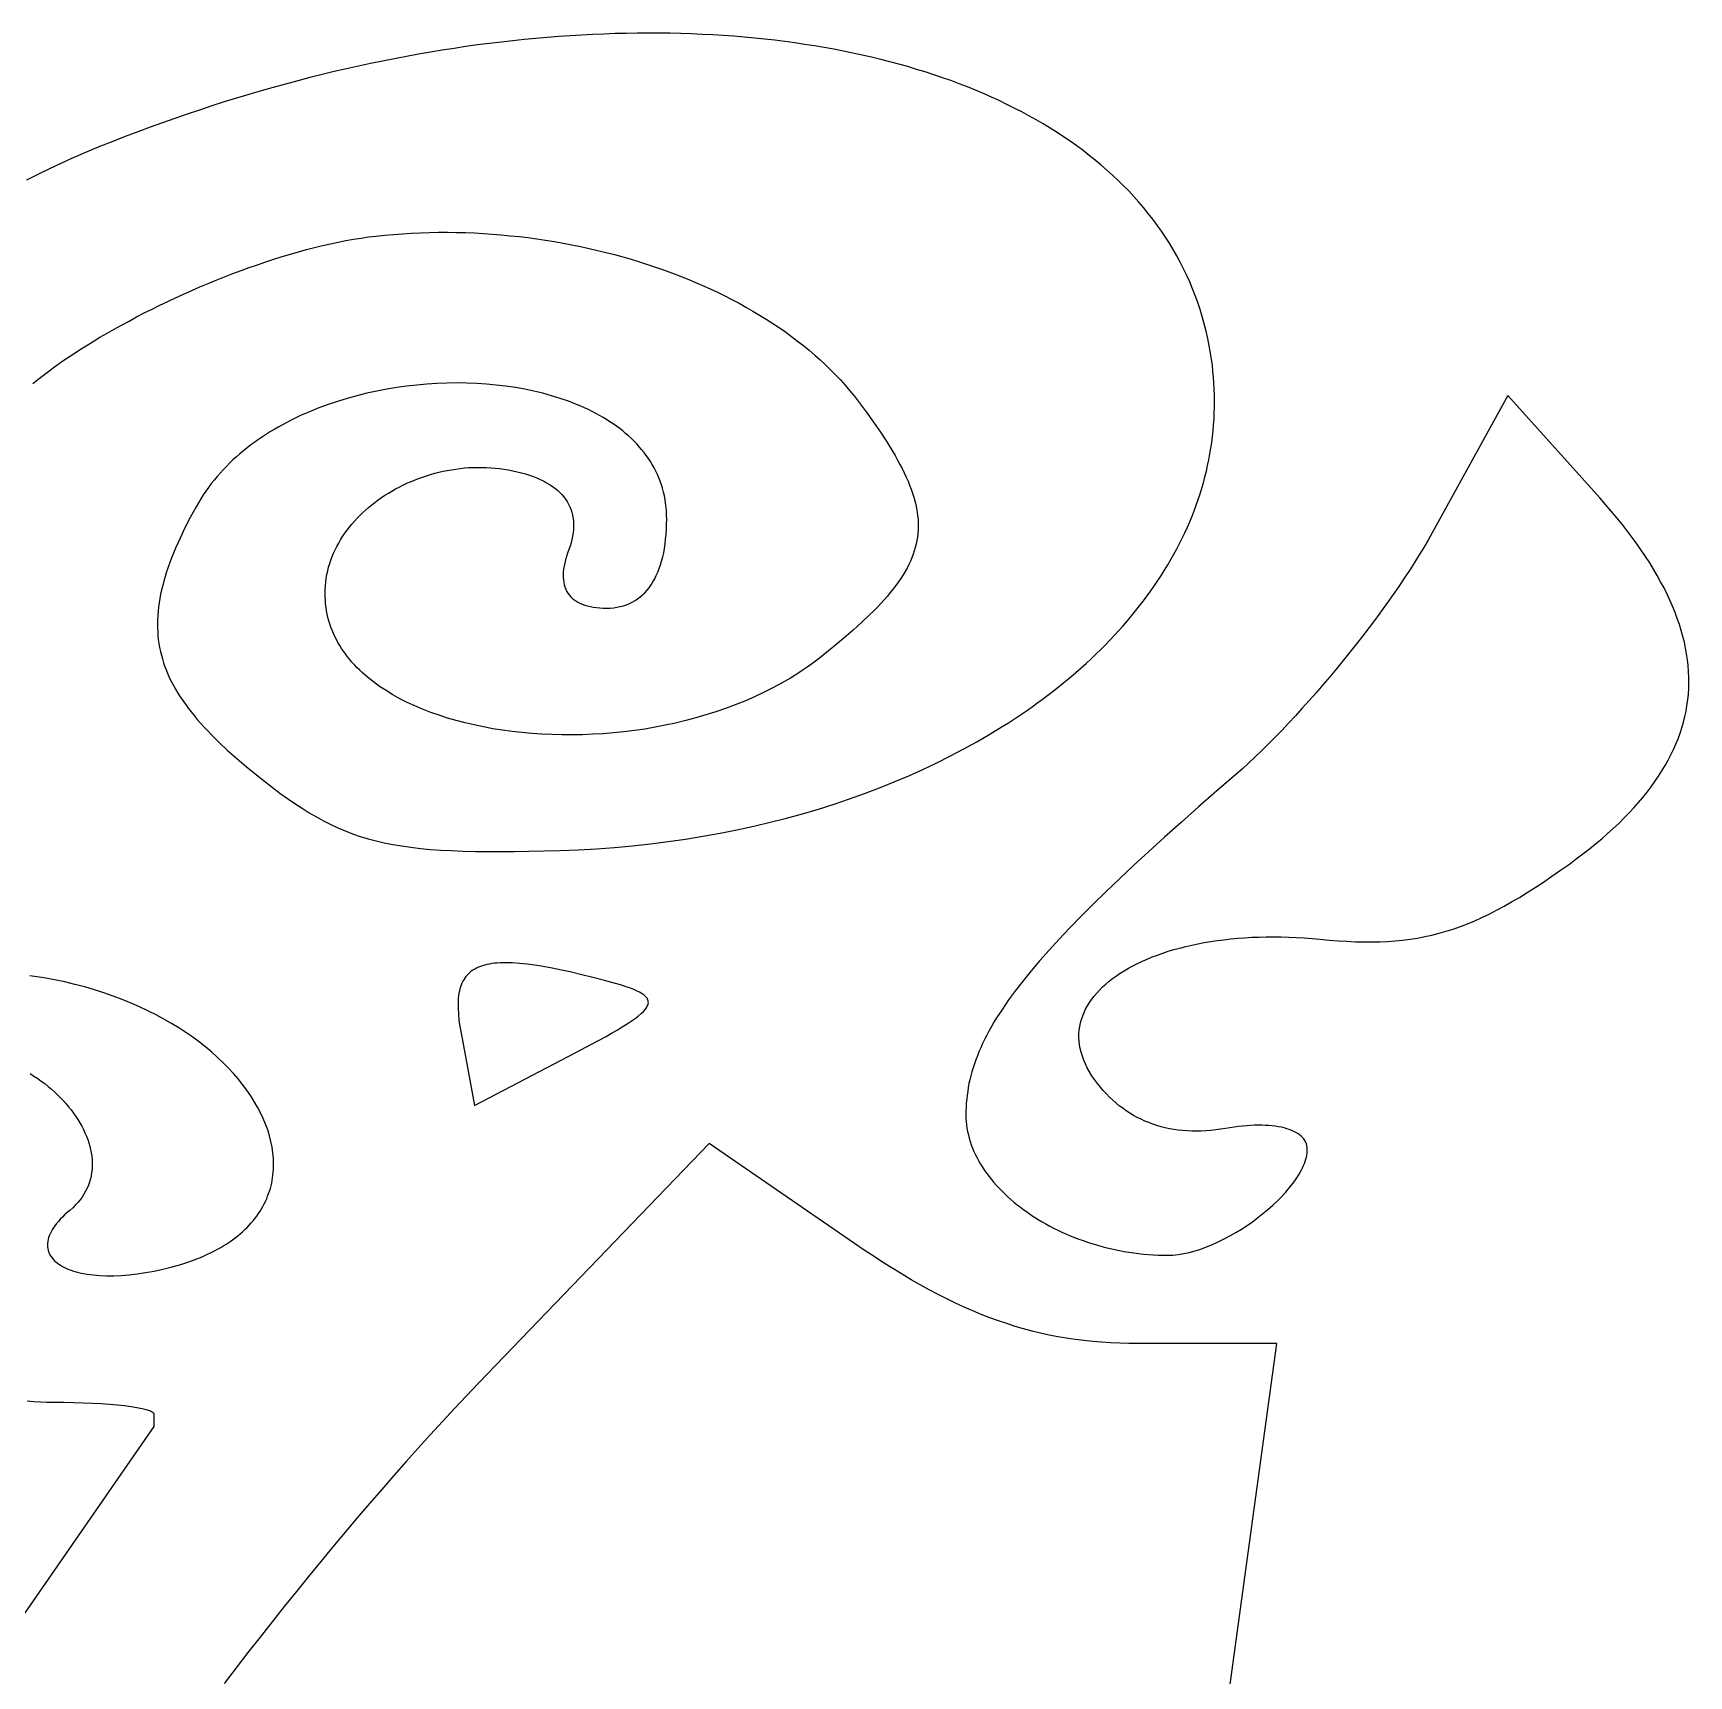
# Model space of a CAD drawing. Extents: x -500 to 500, y -999 to 1001.
# Drawn here: x -90.8 to 61.6, y 555.9 to 707 of the extents above; entities that cross this region are included whole.
import ezdxf

# ---------------------------------------------------------------- set-up
doc = ezdxf.new("R2010")
doc.units = 0
doc.layers.add('LAYER_1', color=18, linetype='CONTINUOUS')

msp = doc.modelspace()

# ---------------------------------------------------------------- linework, layer by layer
at = {"layer": 'LAYER_1'}
for points in [[(-90.82, 674.76), (-90.34, 675.15), (-89.84, 675.54), (-89.33, 675.92), (-88.8, 676.31), (-88.25, 676.7), (-87.68, 677.09), (-87.1, 677.48), (-86.5, 677.87), (-85.89, 678.25), (-85.26, 678.64), (-84.63, 679.02), (-83.97, 679.4), (-83.31, 679.78), (-82.64, 680.15), (-81.95, 680.52), (-81.26, 680.89), (-80.56, 681.26), (-79.84, 681.62), (-79.12, 681.97), (-78.4, 682.32), (-77.67, 682.66), (-76.93, 683), (-76.18, 683.33), (-75.44, 683.65), (-74.68, 683.97), (-73.93, 684.28), (-73.17, 684.58), (-72.41, 684.88), (-71.65, 685.16), (-70.89, 685.44), (-70.13, 685.7), (-69.38, 685.96), (-68.62, 686.21), (-67.86, 686.44), (-67.11, 686.67), (-66.37, 686.88), (-65.62, 687.09), (-64.88, 687.28), (-64.15, 687.46), (-63.43, 687.62), (-62.71, 687.78), (-62, 687.92), (-61.29, 688.04), (-60.6, 688.15), (-59.92, 688.25), (-59.24, 688.33), (-58.42, 688.42), (-57.6, 688.49), (-56.78, 688.55), (-55.95, 688.6), (-55.13, 688.64), (-54.3, 688.66), (-53.47, 688.68), (-52.65, 688.68), (-51.82, 688.67), (-50.99, 688.65), (-50.17, 688.62), (-49.34, 688.57), (-48.52, 688.52), (-47.7, 688.45), (-46.88, 688.37), (-46.06, 688.29), (-45.25, 688.19), (-44.44, 688.08), (-43.63, 687.96), (-42.82, 687.83), (-42.02, 687.69), (-41.22, 687.54), (-40.42, 687.37), (-39.63, 687.2), (-38.85, 687.02), (-38.07, 686.83), (-37.29, 686.63), (-36.52, 686.42), (-35.76, 686.2), (-35, 685.97), (-34.25, 685.73), (-33.51, 685.48), (-32.77, 685.22), (-32.04, 684.95), (-31.32, 684.68), (-30.6, 684.39), (-29.89, 684.1), (-29.19, 683.79), (-28.5, 683.48), (-27.82, 683.16), (-27.15, 682.83), (-26.49, 682.49), (-25.83, 682.15), (-25.19, 681.8), (-24.56, 681.43), (-23.94, 681.06), (-23.33, 680.69), (-22.73, 680.3), (-22.14, 679.91), (-21.56, 679.51), (-20.99, 679.1), (-20.44, 678.68), (-19.9, 678.26), (-19.37, 677.83), (-18.86, 677.39), (-18.36, 676.95), (-17.87, 676.5), (-17.4, 676.04), (-16.94, 675.57), (-16.5, 675.1), (-16.07, 674.62), (-15.65, 674.14), (-15.25, 673.65), (-14.87, 673.15), (-14.14, 672.16), (-13.45, 671.21), (-12.82, 670.29), (-12.24, 669.41), (-11.72, 668.55), (-11.47, 668.14), (-11.24, 667.73), (-11.02, 667.33), (-10.82, 666.94), (-10.63, 666.55), (-10.45, 666.17), (-10.28, 665.79), (-10.13, 665.42), (-9.99, 665.05), (-9.87, 664.69), (-9.75, 664.33), (-9.66, 663.98), (-9.57, 663.64), (-9.5, 663.29), (-9.44, 662.95), (-9.4, 662.62), (-9.36, 662.28), (-9.35, 661.95), (-9.34, 661.62), (-9.35, 661.3), (-9.38, 660.97), (-9.41, 660.65), (-9.46, 660.33), (-9.53, 660.01), (-9.61, 659.7), (-9.7, 659.38), (-9.81, 659.06), (-9.93, 658.75), (-10.06, 658.43), (-10.21, 658.12), (-10.37, 657.8), (-10.55, 657.48), (-10.74, 657.16), (-10.94, 656.84), (-11.16, 656.52), (-11.4, 656.2), (-11.64, 655.87), (-11.91, 655.55), (-12.18, 655.22), (-12.47, 654.88), (-12.78, 654.55), (-13.1, 654.21), (-13.43, 653.87), (-13.78, 653.52), (-14.52, 652.81), (-15.32, 652.09), (-16.18, 651.34), (-17.1, 650.58), (-18.08, 649.78), (-18.44, 649.5), (-18.8, 649.22), (-19.17, 648.95), (-19.55, 648.68), (-19.93, 648.42), (-20.32, 648.17), (-21.1, 647.68), (-21.91, 647.21), (-22.73, 646.77), (-23.57, 646.34), (-24.42, 645.94), (-25.29, 645.56), (-26.17, 645.21), (-27.06, 644.88), (-27.97, 644.56), (-28.88, 644.28), (-29.8, 644.01), (-30.73, 643.76), (-31.67, 643.54), (-32.61, 643.33), (-33.56, 643.15), (-34.51, 642.99), (-35.46, 642.85), (-36.42, 642.73), (-37.37, 642.63), (-38.33, 642.56), (-39.28, 642.5), (-40.23, 642.46), (-41.18, 642.44), (-42.12, 642.45), (-43.05, 642.47), (-43.98, 642.51), (-44.9, 642.58), (-45.81, 642.66), (-46.71, 642.76), (-47.6, 642.88), (-48.48, 643.02), (-49.35, 643.18), (-50.2, 643.36), (-51.03, 643.55), (-51.85, 643.77), (-52.65, 644), (-53.43, 644.25), (-54.2, 644.52), (-54.94, 644.81), (-55.66, 645.12), (-56.36, 645.44), (-57.03, 645.78), (-57.68, 646.14), (-58.3, 646.52), (-58.9, 646.91), (-59.19, 647.12), (-59.47, 647.33), (-59.74, 647.54), (-60.01, 647.75), (-60.26, 647.97), (-60.51, 648.2), (-60.76, 648.43), (-60.99, 648.66), (-61.22, 648.9), (-61.44, 649.14), (-61.65, 649.39), (-61.85, 649.64), (-62.04, 649.89), (-62.23, 650.15), (-62.41, 650.41), (-62.57, 650.67), (-62.73, 650.95), (-62.88, 651.22), (-63.02, 651.5), (-63.15, 651.78), (-63.27, 652.07), (-63.38, 652.36), (-63.48, 652.65), (-63.57, 652.95), (-63.65, 653.25), (-63.72, 653.55), (-63.78, 653.86), (-63.83, 654.18), (-63.87, 654.49), (-63.89, 654.81), (-63.91, 655.14), (-63.92, 655.47), (-63.91, 655.82), (-63.89, 656.17), (-63.86, 656.52), (-63.81, 656.86), (-63.75, 657.2), (-63.67, 657.54), (-63.59, 657.87), (-63.49, 658.2), (-63.38, 658.53), (-63.26, 658.85), (-63.13, 659.17), (-62.98, 659.48), (-62.83, 659.79), (-62.66, 660.1), (-62.49, 660.4), (-62.3, 660.7), (-62.1, 660.99), (-61.89, 661.28), (-61.68, 661.56), (-61.45, 661.83), (-61.22, 662.11), (-60.97, 662.37), (-60.72, 662.63), (-60.46, 662.88), (-60.19, 663.13), (-59.91, 663.37), (-59.63, 663.61), (-59.33, 663.84), (-59.03, 664.06), (-58.73, 664.28), (-58.41, 664.49), (-58.09, 664.69), (-57.77, 664.88), (-57.43, 665.07), (-57.1, 665.25), (-56.75, 665.42), (-56.4, 665.59), (-56.05, 665.74), (-55.69, 665.89), (-55.33, 666.03), (-54.96, 666.17), (-54.59, 666.29), (-54.21, 666.4), (-53.83, 666.51), (-53.45, 666.61), (-53.06, 666.7), (-52.67, 666.78), (-52.28, 666.84), (-51.89, 666.9), (-51.49, 666.96), (-51.09, 667), (-50.69, 667.03), (-50.29, 667.05), (-49.89, 667.06), (-49.48, 667.06), (-49.08, 667.05), (-48.67, 667.02), (-48.27, 666.99), (-47.86, 666.95), (-47.46, 666.9), (-47.05, 666.83), (-46.65, 666.75), (-46.24, 666.66), (-45.84, 666.56), (-45.47, 666.46), (-45.11, 666.34), (-44.76, 666.22), (-44.43, 666.09), (-44.12, 665.95), (-43.82, 665.81), (-43.53, 665.65), (-43.26, 665.49), (-43.01, 665.32), (-42.77, 665.14), (-42.54, 664.95), (-42.33, 664.76), (-42.14, 664.56), (-41.96, 664.35), (-41.8, 664.13), (-41.65, 663.91), (-41.52, 663.68), (-41.41, 663.44), (-41.31, 663.2), (-41.22, 662.95), (-41.16, 662.7), (-41.11, 662.44), (-41.07, 662.17), (-41.05, 661.89), (-41.05, 661.61), (-41.06, 661.33), (-41.09, 661.03), (-41.14, 660.74), (-41.2, 660.43), (-41.28, 660.13), (-41.38, 659.81), (-41.49, 659.49), (-41.61, 659.17), (-41.71, 658.86), (-41.8, 658.56), (-41.87, 658.26), (-41.93, 657.98), (-41.97, 657.7), (-42, 657.44), (-42.01, 657.18), (-42.01, 656.94), (-41.99, 656.7), (-41.96, 656.48), (-41.92, 656.26), (-41.86, 656.06), (-41.78, 655.86), (-41.69, 655.67), (-41.59, 655.5), (-41.47, 655.33), (-41.34, 655.18), (-41.19, 655.03), (-41.03, 654.9), (-40.86, 654.77), (-40.67, 654.66), (-40.47, 654.56), (-40.25, 654.47), (-40.02, 654.38), (-39.77, 654.31), (-39.51, 654.25), (-39.24, 654.2), (-38.95, 654.16), (-38.65, 654.14), (-38.34, 654.12), (-38.01, 654.12), (-37.68, 654.12), (-37.36, 654.15), (-37.06, 654.19), (-36.76, 654.25), (-36.47, 654.33), (-36.19, 654.42), (-35.92, 654.53), (-35.66, 654.66), (-35.4, 654.8), (-35.16, 654.96), (-34.93, 655.14), (-34.71, 655.33), (-34.5, 655.53), (-34.29, 655.76), (-34.1, 655.99), (-33.92, 656.25), (-33.75, 656.52), (-33.59, 656.8), (-33.44, 657.1), (-33.3, 657.41), (-33.17, 657.74), (-33.05, 658.09), (-32.95, 658.44), (-32.85, 658.82), (-32.76, 659.2), (-32.69, 659.6), (-32.63, 660.02), (-32.58, 660.45), (-32.53, 660.89), (-32.51, 661.35), (-32.49, 661.82), (-32.48, 662.3), (-32.49, 662.67), (-32.51, 663.04), (-32.54, 663.4), (-32.58, 663.76), (-32.64, 664.11), (-32.7, 664.45), (-32.78, 664.79), (-32.87, 665.13), (-32.97, 665.46), (-33.09, 665.78), (-33.21, 666.1), (-33.34, 666.41), (-33.49, 666.71), (-33.64, 667.01), (-33.81, 667.31), (-33.99, 667.6), (-34.17, 667.88), (-34.37, 668.16), (-34.57, 668.43), (-34.79, 668.7), (-35.01, 668.96), (-35.24, 669.22), (-35.48, 669.47), (-35.73, 669.71), (-35.99, 669.95), (-36.26, 670.18), (-36.53, 670.41), (-36.81, 670.63), (-37.11, 670.85), (-37.4, 671.06), (-37.71, 671.26), (-38.02, 671.46), (-38.34, 671.65), (-38.67, 671.84), (-39, 672.02), (-39.34, 672.2), (-39.69, 672.37), (-40.05, 672.53), (-40.4, 672.69), (-40.77, 672.85), (-41.52, 673.14), (-42.29, 673.4), (-43.08, 673.65), (-43.88, 673.87), (-44.71, 674.07), (-45.55, 674.24), (-46.41, 674.39), (-47.28, 674.52), (-48.16, 674.63), (-49.05, 674.71), (-49.95, 674.77), (-50.86, 674.8), (-51.78, 674.82), (-52.7, 674.8), (-53.62, 674.77), (-54.55, 674.71), (-55.48, 674.63), (-56.41, 674.53), (-57.33, 674.4), (-58.25, 674.25), (-59.17, 674.07), (-60.08, 673.87), (-60.98, 673.65), (-61.88, 673.4), (-62.76, 673.13), (-63.64, 672.84), (-64.49, 672.52), (-65.34, 672.18), (-66.17, 671.82), (-66.98, 671.43), (-67.38, 671.22), (-67.78, 671.01), (-68.17, 670.8), (-68.55, 670.58), (-68.93, 670.35), (-69.3, 670.11), (-69.67, 669.87), (-70.03, 669.63), (-70.39, 669.38), (-70.74, 669.12), (-71.08, 668.86), (-71.42, 668.59), (-71.75, 668.31), (-72.07, 668.03), (-72.39, 667.74), (-72.7, 667.45), (-73, 667.15), (-73.3, 666.84), (-73.58, 666.53), (-73.86, 666.21), (-74.13, 665.89), (-74.39, 665.56), (-74.65, 665.22), (-74.89, 664.88), (-75.13, 664.53), (-75.36, 664.17), (-75.57, 663.81), (-75.78, 663.44), (-76.32, 662.45), (-76.81, 661.48), (-77.26, 660.54), (-77.67, 659.63), (-77.86, 659.18), (-78.04, 658.74), (-78.2, 658.3), (-78.36, 657.87), (-78.5, 657.44), (-78.63, 657.02), (-78.75, 656.6), (-78.86, 656.19), (-78.96, 655.79), (-79.05, 655.39), (-79.12, 654.99), (-79.19, 654.59), (-79.24, 654.21), (-79.28, 653.82), (-79.32, 653.44), (-79.33, 653.06), (-79.34, 652.68), (-79.34, 652.31), (-79.32, 651.94), (-79.3, 651.58), (-79.26, 651.21), (-79.21, 650.85), (-79.14, 650.49), (-79.07, 650.13), (-78.98, 649.78), (-78.89, 649.43), (-78.78, 649.07), (-78.66, 648.72), (-78.52, 648.37), (-78.38, 648.03), (-78.22, 647.68), (-78.05, 647.33), (-77.87, 646.99), (-77.67, 646.64), (-77.47, 646.3), (-77.25, 645.95), (-77.02, 645.6), (-76.77, 645.26), (-76.52, 644.91), (-76.25, 644.56), (-75.97, 644.22), (-75.68, 643.87), (-75.37, 643.52), (-75.05, 643.17), (-74.72, 642.81), (-74.38, 642.46), (-73.66, 641.74), (-72.88, 641.02), (-72.05, 640.28), (-71.17, 639.54), (-70.24, 638.78), (-69.5, 638.19), (-68.78, 637.63), (-68.07, 637.1), (-67.38, 636.61), (-66.71, 636.14), (-66.04, 635.7), (-65.38, 635.29), (-64.72, 634.9), (-64.06, 634.54), (-63.4, 634.21), (-62.74, 633.9), (-62.06, 633.61), (-61.38, 633.35), (-60.68, 633.11), (-59.96, 632.9), (-59.23, 632.7), (-58.47, 632.52), (-57.69, 632.37), (-56.87, 632.23), (-56.03, 632.11), (-55.15, 632.01), (-54.23, 631.92), (-53.27, 631.85), (-52.27, 631.8), (-51.22, 631.76), (-50.12, 631.73), (-48.97, 631.72), (-47.77, 631.71), (-46.5, 631.72), (-45.18, 631.75), (-42.33, 631.82), (-40.63, 631.88), (-38.95, 631.98), (-37.28, 632.1), (-35.62, 632.25), (-33.98, 632.43), (-32.35, 632.63), (-30.75, 632.86), (-29.15, 633.12), (-27.58, 633.41), (-26.02, 633.71), (-24.48, 634.05), (-22.96, 634.41), (-21.46, 634.79), (-19.98, 635.2), (-18.52, 635.63), (-17.08, 636.09), (-15.66, 636.56), (-14.27, 637.06), (-12.89, 637.59), (-11.54, 638.13), (-10.21, 638.69), (-8.91, 639.28), (-7.63, 639.88), (-6.37, 640.51), (-5.14, 641.16), (-3.94, 641.82), (-2.76, 642.51), (-1.61, 643.21), (-1.05, 643.57), (-0.49, 643.93), (0.06, 644.3), (0.61, 644.67), (1.14, 645.04), (1.67, 645.42), (2.2, 645.81), (2.71, 646.2), (3.22, 646.59), (3.72, 646.99), (4.21, 647.39), (4.7, 647.79), (5.17, 648.2), (5.64, 648.61), (6.11, 649.03), (6.56, 649.45), (7.01, 649.87), (7.45, 650.3), (7.88, 650.73), (8.3, 651.17), (8.71, 651.61), (9.12, 652.05), (9.52, 652.49), (9.91, 652.94), (10.29, 653.39), (10.66, 653.85), (11.02, 654.31), (11.38, 654.77), (11.73, 655.24), (12.06, 655.71), (12.39, 656.18), (12.71, 656.65), (13.03, 657.13), (13.33, 657.61), (13.62, 658.09), (13.91, 658.58), (14.18, 659.07), (14.45, 659.56), (14.7, 660.05), (14.95, 660.55), (15.19, 661.05), (15.42, 661.55), (15.64, 662.06), (15.85, 662.56), (16.05, 663.07), (16.24, 663.58), (16.42, 664.1), (16.59, 664.61), (16.75, 665.13), (16.9, 665.65), (17.04, 666.18), (17.17, 666.7), (17.29, 667.23), (17.4, 667.76), (17.5, 668.29), (17.59, 668.82), (17.67, 669.35), (17.74, 669.89), (17.79, 670.43), (17.84, 670.97), (17.88, 671.51), (17.9, 672.05), (17.92, 672.6), (17.92, 673.14), (17.92, 673.69), (17.9, 674.24), (17.87, 674.79), (17.83, 675.34), (17.78, 675.89), (17.72, 676.44), (17.64, 677), (17.56, 677.55), (17.43, 678.24), (17.3, 678.92), (17.14, 679.6), (16.98, 680.27), (16.79, 680.92), (16.59, 681.58), (16.38, 682.22), (16.15, 682.86), (15.9, 683.48), (15.64, 684.11), (15.36, 684.72), (15.07, 685.32), (14.77, 685.92), (14.45, 686.51), (14.12, 687.09), (13.77, 687.67), (13.41, 688.23), (13.03, 688.79), (12.65, 689.34), (12.24, 689.88), (11.83, 690.42), (11.4, 690.95), (10.95, 691.46), (10.5, 691.97), (10.03, 692.48), (9.55, 692.97), (9.05, 693.46), (8.54, 693.93), (8.02, 694.4), (7.49, 694.87), (6.95, 695.32), (6.39, 695.76), (5.82, 696.2), (5.24, 696.63), (4.65, 697.05), (4.04, 697.46), (3.43, 697.87), (2.8, 698.26), (2.16, 698.65), (1.51, 699.03), (0.85, 699.4), (0.18, 699.76), (-0.5, 700.11), (-1.2, 700.45), (-1.9, 700.79), (-2.61, 701.12), (-3.34, 701.44), (-4.07, 701.75), (-4.82, 702.05), (-5.57, 702.34), (-6.34, 702.63), (-7.11, 702.9), (-7.89, 703.17), (-8.69, 703.43), (-9.49, 703.67), (-10.3, 703.92), (-11.12, 704.15), (-11.95, 704.37), (-12.79, 704.58), (-13.63, 704.79), (-14.49, 704.98), (-15.35, 705.17), (-16.22, 705.35), (-17.1, 705.52), (-17.99, 705.68), (-18.88, 705.83), (-19.79, 705.97), (-20.7, 706.11), (-21.62, 706.23), (-22.54, 706.34), (-23.48, 706.45), (-24.42, 706.55), (-25.36, 706.63), (-26.32, 706.71), (-27.28, 706.78), (-28.25, 706.84), (-29.22, 706.89), (-30.2, 706.93), (-31.19, 706.96), (-32.18, 706.99), (-33.18, 707), (-34.18, 707), (-35.2, 707), (-36.21, 706.98), (-37.23, 706.96), (-38.26, 706.92), (-39.29, 706.88), (-40.33, 706.82), (-41.37, 706.76), (-42.42, 706.69), (-43.47, 706.61), (-44.53, 706.51), (-45.59, 706.41), (-46.65, 706.3), (-47.72, 706.18), (-48.8, 706.05), (-49.88, 705.91), (-50.96, 705.76), (-52.04, 705.6), (-53.13, 705.43), (-54.22, 705.25), (-55.32, 705.06), (-56.42, 704.86), (-57.52, 704.65), (-58.63, 704.43), (-59.73, 704.2), (-60.84, 703.96), (-61.96, 703.72), (-63.07, 703.46), (-64.19, 703.19), (-65.31, 702.91), (-66.43, 702.62), (-67.56, 702.32), (-68.69, 702.01), (-69.81, 701.69), (-70.94, 701.36), (-72.07, 701.02), (-73.21, 700.67), (-74.34, 700.31), (-75.47, 699.93), (-76.61, 699.55), (-77.75, 699.16), (-78.88, 698.76), (-80.02, 698.35), (-81.16, 697.92), (-82.3, 697.49), (-83.44, 697.04), (-84.58, 696.59), (-85.95, 696.02), (-87.32, 695.43), (-88.69, 694.8), (-90.05, 694.16), (-91.4, 693.48)], [(-91.04, 611.29), (-90.7, 611.07), (-90.36, 610.84), (-90.03, 610.61), (-89.71, 610.37), (-89.4, 610.12), (-89.1, 609.87), (-88.81, 609.61), (-88.53, 609.34), (-88.26, 609.07), (-88, 608.8), (-87.75, 608.52), (-87.51, 608.23), (-87.28, 607.95), (-87.06, 607.65), (-86.85, 607.36), (-86.66, 607.06), (-86.48, 606.76), (-86.31, 606.46), (-86.15, 606.15), (-86.01, 605.85), (-85.88, 605.54), (-85.76, 605.23), (-85.66, 604.92), (-85.57, 604.62), (-85.5, 604.31), (-85.44, 604), (-85.39, 603.69), (-85.36, 603.39), (-85.35, 603.08), (-85.35, 602.78), (-85.36, 602.48), (-85.4, 602.18), (-85.45, 601.89), (-85.51, 601.6), (-85.59, 601.31), (-85.69, 601.02), (-85.81, 600.74), (-85.95, 600.47), (-86.1, 600.2), (-86.27, 599.93), (-86.46, 599.68), (-86.67, 599.42), (-86.9, 599.18), (-87.14, 598.94), (-87.41, 598.7), (-87.65, 598.5), (-87.88, 598.29), (-88.09, 598.09), (-88.28, 597.89), (-88.46, 597.69), (-88.62, 597.5), (-88.77, 597.3), (-88.91, 597.11), (-89.02, 596.92), (-89.13, 596.74), (-89.22, 596.56), (-89.29, 596.38), (-89.35, 596.2), (-89.4, 596.03), (-89.43, 595.86), (-89.45, 595.69), (-89.46, 595.53), (-89.45, 595.37), (-89.44, 595.21), (-89.4, 595.06), (-89.36, 594.91), (-89.3, 594.77), (-89.23, 594.63), (-89.15, 594.49), (-89.06, 594.36), (-88.95, 594.23), (-88.83, 594.1), (-88.7, 593.99), (-88.56, 593.87), (-88.41, 593.76), (-88.25, 593.66), (-88.08, 593.56), (-87.9, 593.46), (-87.7, 593.37), (-87.5, 593.28), (-87.29, 593.21), (-87.07, 593.13), (-86.83, 593.06), (-86.59, 593), (-86.34, 592.94), (-85.81, 592.84), (-85.25, 592.77), (-84.65, 592.72), (-84.02, 592.7), (-83.36, 592.7), (-82.67, 592.73), (-81.95, 592.78), (-81.2, 592.87), (-80.43, 592.98), (-79.64, 593.13), (-78.83, 593.3), (-77.99, 593.51), (-77.2, 593.74), (-76.45, 593.98), (-75.73, 594.24), (-75.39, 594.38), (-75.05, 594.52), (-74.73, 594.67), (-74.41, 594.82), (-74.1, 594.98), (-73.8, 595.13), (-73.51, 595.3), (-73.23, 595.47), (-72.96, 595.64), (-72.69, 595.81), (-72.44, 595.99), (-72.19, 596.18), (-71.95, 596.36), (-71.73, 596.55), (-71.5, 596.75), (-71.29, 596.94), (-71.09, 597.14), (-70.89, 597.35), (-70.71, 597.55), (-70.53, 597.76), (-70.36, 597.98), (-70.2, 598.19), (-70.04, 598.41), (-69.9, 598.63), (-69.76, 598.85), (-69.63, 599.08), (-69.51, 599.31), (-69.4, 599.54), (-69.29, 599.77), (-69.2, 600.01), (-69.11, 600.25), (-69.03, 600.49), (-68.95, 600.73), (-68.89, 600.97), (-68.83, 601.22), (-68.78, 601.46), (-68.74, 601.71), (-68.71, 601.96), (-68.68, 602.21), (-68.66, 602.47), (-68.65, 602.72), (-68.65, 602.98), (-68.67, 603.49), (-68.71, 604.01), (-68.79, 604.53), (-68.9, 605.05), (-69.03, 605.58), (-69.19, 606.11), (-69.39, 606.63), (-69.61, 607.16), (-69.85, 607.69), (-70.13, 608.21), (-70.43, 608.74), (-70.76, 609.26), (-71.12, 609.78), (-71.5, 610.29), (-71.91, 610.8), (-72.34, 611.3), (-72.8, 611.8), (-73.29, 612.29), (-73.8, 612.78), (-74.34, 613.25), (-74.9, 613.72), (-75.48, 614.18), (-76.09, 614.63), (-76.72, 615.07), (-77.37, 615.49), (-78.05, 615.91), (-78.75, 616.31), (-79.47, 616.7), (-80.22, 617.07), (-80.98, 617.43), (-81.77, 617.78), (-82.58, 618.11), (-83.41, 618.42), (-84.26, 618.72), (-85.13, 619), (-86.02, 619.26), (-86.93, 619.5), (-87.86, 619.72), (-88.81, 619.92), (-89.78, 620.1), (-90.21, 620.17), (-90.64, 620.23), (-91.08, 620.29)], [(19.02, 552.63), (23.66, 586.46), (10.91, 586.46), (10.05, 586.46), (9.2, 586.49), (8.36, 586.52), (7.53, 586.58), (6.71, 586.65), (5.9, 586.73), (5.09, 586.83), (4.29, 586.95), (3.5, 587.09), (2.71, 587.24), (1.92, 587.42), (1.14, 587.61), (0.36, 587.81), (-0.42, 588.04), (-1.2, 588.29), (-1.97, 588.55), (-2.76, 588.84), (-3.54, 589.14), (-4.32, 589.47), (-5.11, 589.81), (-5.91, 590.18), (-6.71, 590.56), (-7.51, 590.97), (-8.33, 591.4), (-9.15, 591.85), (-9.98, 592.33), (-10.82, 592.83), (-11.67, 593.35), (-12.53, 593.89), (-13.41, 594.46), (-14.3, 595.05), (-15.2, 595.66), (-28.57, 604.87), (-49.8, 582.81), (-50.9, 581.66), (-52, 580.49), (-53.11, 579.29), (-54.22, 578.08), (-55.34, 576.85), (-56.46, 575.6), (-57.58, 574.33), (-58.7, 573.04), (-59.83, 571.74), (-60.95, 570.43), (-62.08, 569.1), (-63.2, 567.75), (-64.32, 566.4), (-65.45, 565.03), (-66.56, 563.65), (-67.68, 562.26), (-68.79, 560.86), (-69.9, 559.45), (-71.01, 558.04), (-72.11, 556.62), (-73.2, 555.19)], [(-97.18, 553.54), (-79.63, 578.82), (-79.63, 579.93), (-79.65, 579.99), (-79.68, 580.04), (-79.74, 580.1), (-79.82, 580.15), (-79.93, 580.21), (-80.05, 580.26), (-80.37, 580.36), (-80.76, 580.46), (-81.23, 580.55), (-81.76, 580.64), (-82.36, 580.72), (-83.02, 580.79), (-83.74, 580.85), (-84.51, 580.91), (-85.32, 580.96), (-86.17, 580.99), (-87.06, 581.02), (-87.98, 581.04), (-88.93, 581.04), (-89.52, 581.05), (-90.11, 581.07), (-90.71, 581.11), (-91.32, 581.16)]]:
    msp.add_lwpolyline(points, dxfattribs=at)
for points in [[(26.46, 604.34), (26.45, 604.51), (26.42, 604.68), (26.37, 604.84), (26.31, 604.99), (26.23, 605.14), (26.13, 605.28), (26.02, 605.41), (25.89, 605.54), (25.75, 605.66), (25.59, 605.77), (25.41, 605.88), (25.22, 605.97), (25.02, 606.06), (24.8, 606.15), (24.57, 606.22), (24.32, 606.29), (24.07, 606.35), (23.8, 606.4), (23.51, 606.45), (23.22, 606.48), (22.92, 606.51), (22.6, 606.53), (22.28, 606.54), (21.94, 606.54), (21.6, 606.54), (21.24, 606.52), (20.88, 606.5), (20.5, 606.47), (20.12, 606.42), (19.73, 606.37), (19.34, 606.31), (18.93, 606.25), (18.48, 606.17), (18.03, 606.11), (17.58, 606.06), (17.14, 606.02), (16.7, 606), (16.27, 605.99), (15.84, 606), (15.42, 606.02), (15, 606.05), (14.59, 606.09), (14.19, 606.15), (13.79, 606.22), (13.39, 606.31), (13, 606.4), (12.62, 606.52), (12.25, 606.64), (11.88, 606.78), (11.52, 606.93), (11.16, 607.09), (10.81, 607.26), (10.47, 607.45), (10.13, 607.66), (9.8, 607.87), (9.48, 608.1), (9.16, 608.34), (8.85, 608.59), (8.55, 608.85), (8.26, 609.13), (7.97, 609.42), (7.69, 609.73), (7.42, 610.04), (7.15, 610.37), (6.88, 610.74), (6.64, 611.1), (6.41, 611.46), (6.21, 611.82), (6.04, 612.18), (5.89, 612.54), (5.76, 612.89), (5.65, 613.25), (5.57, 613.6), (5.51, 613.94), (5.47, 614.29), (5.45, 614.63), (5.45, 614.97), (5.48, 615.3), (5.53, 615.63), (5.59, 615.96), (5.68, 616.28), (5.79, 616.6), (5.92, 616.92), (6.06, 617.23), (6.23, 617.53), (6.41, 617.83), (6.62, 618.13), (6.84, 618.42), (7.08, 618.7), (7.34, 618.98), (7.61, 619.26), (7.91, 619.52), (8.22, 619.78), (8.54, 620.04), (8.89, 620.29), (9.25, 620.53), (9.62, 620.76), (10.01, 620.99), (10.42, 621.21), (10.84, 621.43), (11.28, 621.63), (11.73, 621.83), (12.19, 622.02), (12.67, 622.2), (13.17, 622.37), (13.67, 622.54), (14.19, 622.7), (14.72, 622.84), (15.27, 622.98), (15.82, 623.11), (16.39, 623.23), (16.97, 623.34), (17.57, 623.44), (18.17, 623.53), (18.78, 623.61), (19.41, 623.68), (20.04, 623.74), (20.69, 623.79), (21.34, 623.83), (22.01, 623.85), (22.68, 623.87), (23.36, 623.87), (24.05, 623.87), (24.75, 623.85), (25.46, 623.82), (26.18, 623.77), (26.9, 623.72), (27.63, 623.65), (28.48, 623.57), (29.3, 623.5), (30.1, 623.46), (30.88, 623.42), (31.65, 623.4), (32.39, 623.4), (33.12, 623.42), (33.84, 623.45), (34.54, 623.5), (35.23, 623.57), (35.92, 623.65), (36.59, 623.76), (37.26, 623.89), (37.92, 624.03), (38.58, 624.2), (39.23, 624.39), (39.89, 624.59), (40.54, 624.82), (41.2, 625.08), (41.86, 625.35), (42.52, 625.65), (43.19, 625.97), (43.87, 626.32), (44.56, 626.68), (45.26, 627.08), (45.97, 627.5), (46.7, 627.94), (47.43, 628.42), (48.19, 628.91), (48.96, 629.44), (49.76, 629.99), (50.57, 630.57), (51.2, 631.04), (51.82, 631.5), (52.41, 631.97), (52.99, 632.43), (53.55, 632.9), (54.08, 633.37), (54.6, 633.84), (55.11, 634.31), (55.59, 634.79), (56.05, 635.26), (56.5, 635.74), (56.92, 636.22), (57.33, 636.7), (57.72, 637.18), (58.09, 637.67), (58.44, 638.15), (58.77, 638.64), (59.09, 639.13), (59.38, 639.62), (59.66, 640.11), (59.92, 640.61), (60.15, 641.1), (60.37, 641.6), (60.58, 642.1), (60.76, 642.61), (60.92, 643.11), (61.07, 643.62), (61.2, 644.13), (61.31, 644.64), (61.39, 645.15), (61.47, 645.67), (61.52, 646.19), (61.55, 646.71), (61.57, 647.23), (61.56, 647.76), (61.54, 648.29), (61.5, 648.82), (61.44, 649.35), (61.36, 649.89), (61.27, 650.43), (61.15, 650.97), (61.02, 651.51), (60.86, 652.06), (60.69, 652.61), (60.5, 653.16), (60.3, 653.72), (60.07, 654.28), (59.82, 654.84), (59.56, 655.4), (59.28, 655.97), (58.97, 656.54), (58.65, 657.11), (58.32, 657.69), (57.96, 658.27), (57.58, 658.85), (57.19, 659.44), (56.77, 660.03), (56.34, 660.62), (55.89, 661.22), (55.42, 661.82), (54.94, 662.42), (54.43, 663.03), (53.91, 663.64), (53.36, 664.25), (44.91, 673.68), (37.94, 661.03), (37.57, 660.37), (37.17, 659.7), (36.76, 659), (36.31, 658.3), (35.85, 657.58), (35.37, 656.85), (34.88, 656.11), (34.36, 655.37), (33.83, 654.62), (33.28, 653.86), (32.72, 653.1), (32.15, 652.33), (31.57, 651.57), (30.97, 650.81), (30.37, 650.05), (29.76, 649.29), (29.14, 648.54), (28.52, 647.79), (27.89, 647.05), (27.26, 646.32), (26.63, 645.6), (26, 644.9), (25.36, 644.2), (24.73, 643.52), (24.1, 642.86), (23.48, 642.22), (22.86, 641.59), (22.25, 640.99), (21.64, 640.41), (21.04, 639.85), (20.45, 639.31), (19.87, 638.81), (18.12, 637.29), (16.45, 635.82), (14.85, 634.4), (13.33, 633.04), (11.87, 631.72), (10.49, 630.45), (9.18, 629.22), (7.94, 628.03), (6.77, 626.88), (5.66, 625.77), (4.61, 624.7), (3.63, 623.66), (2.71, 622.66), (1.85, 621.69), (1.05, 620.74), (0.31, 619.83), (-0.38, 618.94), (-1.02, 618.07), (-1.31, 617.65), (-1.6, 617.23), (-1.87, 616.82), (-2.13, 616.41), (-2.37, 616.01), (-2.6, 615.61), (-2.83, 615.21), (-3.03, 614.82), (-3.23, 614.44), (-3.42, 614.05), (-3.59, 613.67), (-3.75, 613.3), (-3.9, 612.92), (-4.05, 612.55), (-4.17, 612.18), (-4.29, 611.82), (-4.4, 611.45), (-4.5, 611.09), (-4.59, 610.73), (-4.67, 610.37), (-4.74, 610.01), (-4.79, 609.66), (-4.84, 609.3), (-4.88, 608.95), (-4.92, 608.59), (-4.94, 608.24), (-4.95, 607.88), (-4.96, 607.53), (-4.95, 607.21), (-4.93, 606.9), (-4.9, 606.58), (-4.86, 606.27), (-4.8, 605.96), (-4.73, 605.65), (-4.65, 605.35), (-4.56, 605.04), (-4.46, 604.74), (-4.34, 604.43), (-4.21, 604.13), (-4.08, 603.83), (-3.93, 603.54), (-3.77, 603.25), (-3.6, 602.95), (-3.42, 602.67), (-3.23, 602.38), (-3.03, 602.1), (-2.82, 601.82), (-2.6, 601.54), (-2.37, 601.27), (-2.14, 601), (-1.89, 600.74), (-1.63, 600.47), (-1.37, 600.22), (-1.1, 599.96), (-0.82, 599.71), (-0.53, 599.47), (-0.23, 599.23), (0.07, 598.99), (0.38, 598.76), (0.7, 598.53), (1.03, 598.31), (1.36, 598.09), (1.7, 597.88), (2.05, 597.67), (2.4, 597.47), (2.76, 597.27), (3.12, 597.08), (3.49, 596.9), (3.87, 596.72), (4.25, 596.55), (4.64, 596.38), (5.03, 596.23), (5.43, 596.07), (5.83, 595.93), (6.23, 595.79), (6.64, 595.65), (7.06, 595.53), (7.47, 595.41), (7.9, 595.3), (8.32, 595.19), (8.75, 595.1), (9.18, 595.01), (9.61, 594.93), (10.05, 594.86), (10.49, 594.79), (10.93, 594.73), (11.38, 594.69), (11.82, 594.65), (12.27, 594.62), (12.72, 594.59), (13.17, 594.58), (13.62, 594.58), (13.86, 594.58), (14.1, 594.59), (14.34, 594.61), (14.59, 594.64), (15.09, 594.73), (15.6, 594.84), (16.13, 594.98), (16.66, 595.15), (17.19, 595.35), (17.73, 595.57), (18.27, 595.81), (18.8, 596.08), (19.34, 596.36), (19.87, 596.67), (20.39, 596.99), (20.91, 597.32), (21.41, 597.67), (21.91, 598.04), (22.38, 598.41), (22.84, 598.79), (23.29, 599.19), (23.71, 599.58), (24.11, 599.99), (24.48, 600.4), (24.83, 600.8), (25.15, 601.21), (25.44, 601.62), (25.7, 602.03), (25.92, 602.43), (26.02, 602.63), (26.11, 602.83), (26.19, 603.03), (26.26, 603.22), (26.32, 603.41), (26.37, 603.6), (26.41, 603.79), (26.43, 603.97), (26.45, 604.16)], [(-38.22, 619.87), (-39.28, 620.14), (-40.29, 620.39), (-41.24, 620.62), (-42.16, 620.82), (-43.02, 620.99), (-43.84, 621.14), (-44.61, 621.26), (-45.33, 621.36), (-46.02, 621.43), (-46.66, 621.47), (-47.25, 621.49), (-47.81, 621.48), (-48.07, 621.46), (-48.32, 621.44), (-48.56, 621.41), (-48.8, 621.37), (-49.02, 621.32), (-49.23, 621.27), (-49.43, 621.21), (-49.63, 621.15), (-49.81, 621.07), (-49.99, 620.99), (-50.15, 620.9), (-50.31, 620.81), (-50.46, 620.71), (-50.59, 620.6), (-50.72, 620.48), (-50.84, 620.35), (-50.96, 620.22), (-51.06, 620.08), (-51.16, 619.93), (-51.24, 619.78), (-51.32, 619.61), (-51.39, 619.44), (-51.46, 619.26), (-51.51, 619.08), (-51.56, 618.88), (-51.6, 618.68), (-51.63, 618.47), (-51.66, 618.25), (-51.67, 618.02), (-51.68, 617.79), (-51.68, 617.3), (-51.65, 616.77), (-51.6, 616.21), (-51.52, 615.62), (-51.41, 615), (-50.16, 608.35), (-40.84, 613.23), (-39.39, 613.99), (-38.13, 614.68), (-37.56, 615), (-37.04, 615.3), (-36.57, 615.59), (-36.13, 615.86), (-35.75, 616.12), (-35.4, 616.36), (-35.1, 616.59), (-34.84, 616.81), (-34.63, 617.01), (-34.45, 617.21), (-34.32, 617.4), (-34.27, 617.49), (-34.23, 617.58), (-34.2, 617.66), (-34.18, 617.75), (-34.17, 617.83), (-34.18, 617.91), (-34.19, 617.99), (-34.21, 618.06), (-34.24, 618.14), (-34.28, 618.22), (-34.34, 618.29), (-34.4, 618.36), (-34.55, 618.5), (-34.75, 618.64), (-34.98, 618.78), (-35.25, 618.91), (-35.56, 619.05), (-35.91, 619.18), (-36.3, 619.31), (-36.72, 619.45), (-37.18, 619.58)]]:
    msp.add_lwpolyline(points, close=True, dxfattribs=at)

doc.saveas('drawing.dxf')
